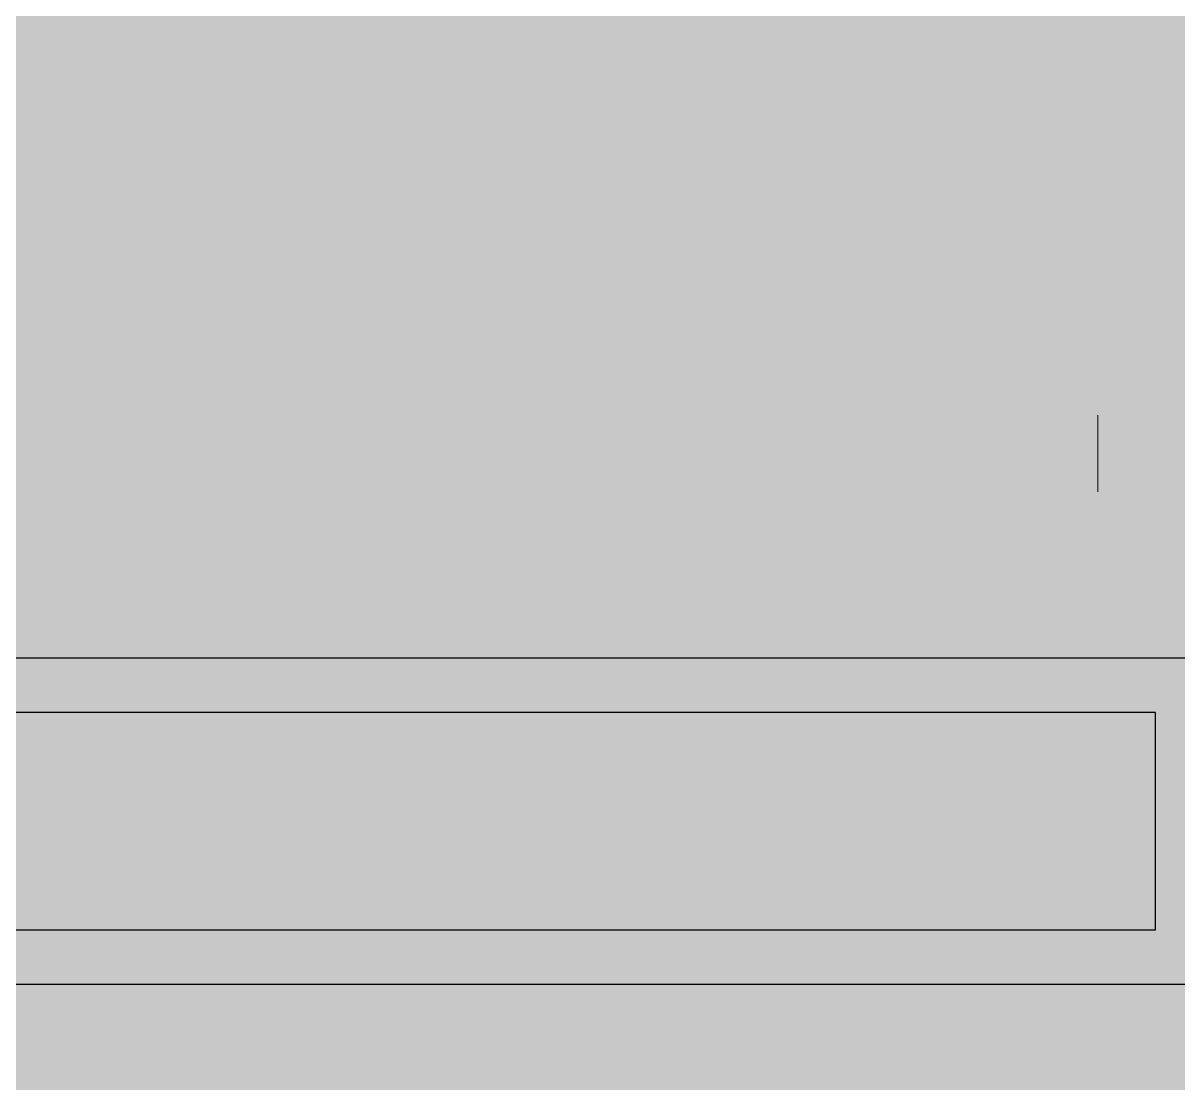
# Model space of a CAD drawing. Header units: millimetres. Extents: x 27 to 199, y 478 to 592.
# Drawn here: x 120.579 to 121.11, y 572.424 to 572.911 of the extents above; entities that cross this region are included whole.
import ezdxf

# ---------------------------------------------------------------- set-up
doc = ezdxf.new("R2010")
doc.units = ezdxf.units.MM
doc.layers.add('1- 3', color=3, linetype='Continuous')
doc.layers.add('8 hatch 2', color=104, linetype='Continuous')

# ---------------------------------------------------------------- blocks, each defined once
blk = doc.blocks.new('CTOBOM')
at = {"color": 0, "lineweight": 20}
for p, q in [((8.97008, -0.56495), (8.9956, -0.56495)), ((8.9956, -0.56495), (9.00528, -0.56495))]:
    blk.add_line(p, q, dxfattribs=at)
at = {"color": 0, "ltscale": 0.075}
blk.add_lwpolyline([(9.08185, -0.51329), (9.08185, -4.21555), (8.11185, -4.21555), (8.11185, -4.36555), (9.23185, -4.36555), (9.23185, -0.51329)], dxfattribs=at)
blk.add_lwpolyline([(9.20685, -0.53829), (9.10685, -0.53829), (9.10685, -4.24055), (8.13685, -4.24055), (8.13685, -4.34055), (9.20685, -4.34055)], close=True, dxfattribs=at)
blk = doc.blocks.new('*E60')
at = {"layer": '8 hatch 2', "ltscale": 2, "transparency": 33554483}
h = blk.add_hatch(color=6, dxfattribs=at)
h.dxf.hatch_style = 1
h.paths.add_polyline_path([(79.84048, 79.60505), (60.14999, 79.60505), (60.14999, 62.26086), (84.49943, 62.26086)])

msp = doc.modelspace()

# ---------------------------------------------------------------- block references
at = {"color": 1}
msp.add_blockref('*E60', (41.79797, 502.09576), dxfattribs=at)
at = {"layer": '1- 3', "rotation": 270}
msp.add_blockref('CTOBOM', (121.63845, 581.70081), dxfattribs=at)

doc.saveas('drawing.dxf')
